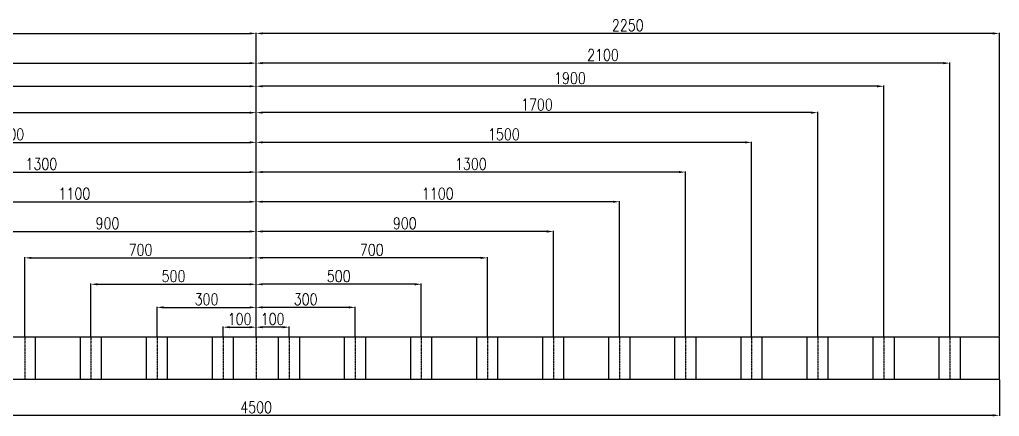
# Model space of a CAD drawing. Header units: millimetres. Extents: x 1541 to 289025, y -12015 to 47026.
# Drawn here: x 89599 to 92565, y 6829 to 8032 of the extents above; entities that cross this region are included whole.
import ezdxf

# ---------------------------------------------------------------- set-up
doc = ezdxf.new("R2010")
doc.units = ezdxf.units.MM
doc.header["$LTSCALE"] = 0.1
doc.linetypes.add('DASHDOT', pattern=[25.4, 12.7, -6.35, 0, -6.35])
for name, color, linetype in [('COTAS', 8, 'Continuous'), ('EJE PERNO', 1, 'DASHDOT'), ('PERNOS', 3, 'Continuous'), ('PLATINA', 5, 'Continuous')]:
    doc.layers.add(name, color=color, linetype=linetype)
doc.styles.add('CNI_COTAS', font='romans.shx', dxfattribs={"width": 0.8})
doc.dimstyles.new('1.2', dxfattribs={"dimscale": 0, "dimtxt": 35, "dimasz": 20, "dimexe": 2, "dimexo": 2, "dimgap": 7, "dimtad": 1, "dimdec": 0, "dimzin": 4, "dimdsep": 46, "dimtxsty": 'CNI_COTAS', "dimcen": 0, "dimclrd": 256, "dimclrt": 3, "dimadec": 0, "dimazin": 0, "dimtfac": 1, "dimtdec": 0, "dimtmove": 2, "dimatfit": 0, "dimfxl": 0.05, "dimtolj": 1, "dimtzin": 0, "dimarcsym": 1})

# ---------------------------------------------------------------- blocks, each defined once
blk = doc.blocks.new('*D3457')
at = {"layer": 'COTAS', "color": 0, "lineweight": -2, "transparency": 16777216}
for p, q in [((88064.8, 6940.2), (88064.8, 6830.7)), ((92564.8, 6940.2), (92564.8, 6830.7))]:
    blk.add_line(p, q, dxfattribs=at)
at = {"layer": 'COTAS', "lineweight": -2, "transparency": 16777216}
blk.add_line((88084.8, 6832.7), (92544.8, 6832.7), dxfattribs=at)
at = {"layer": 'COTAS', "transparency": 16777216}
for points in [[(88084.8, 6836), (88084.8, 6829.4), (88064.8, 6832.7)], [(92544.8, 6836), (92544.8, 6829.4), (92564.8, 6832.7)]]:
    blk.add_solid(points, dxfattribs=at)
at = {"layer": 'Defpoints', "color": 0, "transparency": 16777216}
for p in [(88064.8, 6942.2), (92564.8, 6942.2), (92564.8, 6832.7)]:
    blk.add_point(p, dxfattribs=at)
at = {"layer": 'COTAS', "color": 3, "transparency": 16777216, "insert": (90314.8, 6857.2), "char_height": 35, "attachment_point": 5, "style": 'CNI_COTAS'}
blk.add_mtext('\\A1;4500', dxfattribs=at)
blk = doc.blocks.new('*D3458')
at = {"layer": 'COTAS', "color": 0, "lineweight": -2, "transparency": 16777216}
for p, q in [((90314.8, 7071.2), (90314.8, 7101.7)), ((90414.8, 7071.2), (90414.8, 7101.7))]:
    blk.add_line(p, q, dxfattribs=at)
at = {"layer": 'COTAS', "lineweight": -2, "transparency": 16777216}
blk.add_line((90394.8, 7099.7), (90334.8, 7099.7), dxfattribs=at)
at = {"layer": 'COTAS', "transparency": 16777216}
for points in [[(90334.8, 7103), (90334.8, 7096.4), (90314.8, 7099.7)], [(90394.8, 7103), (90394.8, 7096.4), (90414.8, 7099.7)]]:
    blk.add_solid(points, dxfattribs=at)
at = {"layer": 'Defpoints', "color": 0, "transparency": 16777216}
for p in [(90314.8, 7099.7), (90314.8, 7069.2), (90414.8, 7069.2)]:
    blk.add_point(p, dxfattribs=at)
at = {"layer": 'COTAS', "color": 3, "transparency": 16777216, "insert": (90364.8, 7124.2), "char_height": 35, "attachment_point": 5, "style": 'CNI_COTAS'}
blk.add_mtext('\\A1;100', dxfattribs=at)
blk = doc.blocks.new('*D3459')
at = {"layer": 'COTAS', "color": 0, "lineweight": -2, "transparency": 16777216}
for p, q in [((90314.8, 7071.2), (90314.8, 7161.7)), ((90614.8, 7071.2), (90614.8, 7161.7))]:
    blk.add_line(p, q, dxfattribs=at)
at = {"layer": 'COTAS', "lineweight": -2, "transparency": 16777216}
blk.add_line((90594.8, 7159.7), (90334.8, 7159.7), dxfattribs=at)
at = {"layer": 'COTAS', "transparency": 16777216}
for points in [[(90334.8, 7163), (90334.8, 7156.4), (90314.8, 7159.7)], [(90594.8, 7163), (90594.8, 7156.4), (90614.8, 7159.7)]]:
    blk.add_solid(points, dxfattribs=at)
at = {"layer": 'Defpoints', "color": 0, "transparency": 16777216}
for p in [(90314.8, 7159.7), (90314.8, 7069.2), (90614.8, 7069.2)]:
    blk.add_point(p, dxfattribs=at)
at = {"layer": 'COTAS', "color": 3, "transparency": 16777216, "insert": (90464.8, 7184.2), "char_height": 35, "attachment_point": 5, "style": 'CNI_COTAS'}
blk.add_mtext('\\A1;300', dxfattribs=at)
blk = doc.blocks.new('*D3460')
at = {"layer": 'COTAS', "color": 0, "lineweight": -2, "transparency": 16777216}
for p, q in [((90314.8, 7071.2), (90314.8, 7231.7)), ((90814.8, 7071.2), (90814.8, 7231.7))]:
    blk.add_line(p, q, dxfattribs=at)
at = {"layer": 'COTAS', "lineweight": -2, "transparency": 16777216}
blk.add_line((90794.8, 7229.7), (90334.8, 7229.7), dxfattribs=at)
at = {"layer": 'COTAS', "transparency": 16777216}
for points in [[(90334.8, 7233), (90334.8, 7226.4), (90314.8, 7229.7)], [(90794.8, 7233), (90794.8, 7226.4), (90814.8, 7229.7)]]:
    blk.add_solid(points, dxfattribs=at)
at = {"layer": 'Defpoints', "color": 0, "transparency": 16777216}
for p in [(90314.8, 7229.7), (90314.8, 7069.2), (90814.8, 7069.2)]:
    blk.add_point(p, dxfattribs=at)
at = {"layer": 'COTAS', "color": 3, "transparency": 16777216, "insert": (90564.8, 7254.2), "char_height": 35, "attachment_point": 5, "style": 'CNI_COTAS'}
blk.add_mtext('\\A1;500', dxfattribs=at)
blk = doc.blocks.new('*D3461')
at = {"layer": 'COTAS', "color": 0, "lineweight": -2, "transparency": 16777216}
for p, q in [((90314.8, 7071.2), (90314.8, 7311.7)), ((91014.8, 7071.2), (91014.8, 7311.7))]:
    blk.add_line(p, q, dxfattribs=at)
at = {"layer": 'COTAS', "lineweight": -2, "transparency": 16777216}
blk.add_line((90994.8, 7309.7), (90334.8, 7309.7), dxfattribs=at)
at = {"layer": 'COTAS', "transparency": 16777216}
for points in [[(90334.8, 7313), (90334.8, 7306.4), (90314.8, 7309.7)], [(90994.8, 7313), (90994.8, 7306.4), (91014.8, 7309.7)]]:
    blk.add_solid(points, dxfattribs=at)
at = {"layer": 'Defpoints', "color": 0, "transparency": 16777216}
for p in [(90314.8, 7309.7), (90314.8, 7069.2), (91014.8, 7069.2)]:
    blk.add_point(p, dxfattribs=at)
at = {"layer": 'COTAS', "color": 3, "transparency": 16777216, "insert": (90664.8, 7334.2), "char_height": 35, "attachment_point": 5, "style": 'CNI_COTAS'}
blk.add_mtext('\\A1;700', dxfattribs=at)
blk = doc.blocks.new('*D3462')
at = {"layer": 'COTAS', "color": 0, "lineweight": -2, "transparency": 16777216}
for p, q in [((90314.8, 7071.2), (90314.8, 7391.7)), ((91214.8, 7071.2), (91214.8, 7391.7))]:
    blk.add_line(p, q, dxfattribs=at)
at = {"layer": 'COTAS', "lineweight": -2, "transparency": 16777216}
blk.add_line((91194.8, 7389.7), (90334.8, 7389.7), dxfattribs=at)
at = {"layer": 'COTAS', "transparency": 16777216}
for points in [[(90334.8, 7393), (90334.8, 7386.4), (90314.8, 7389.7)], [(91194.8, 7393), (91194.8, 7386.4), (91214.8, 7389.7)]]:
    blk.add_solid(points, dxfattribs=at)
at = {"layer": 'Defpoints', "color": 0, "transparency": 16777216}
for p in [(90314.8, 7389.7), (90314.8, 7069.2), (91214.8, 7069.2)]:
    blk.add_point(p, dxfattribs=at)
at = {"layer": 'COTAS', "color": 3, "transparency": 16777216, "insert": (90764.8, 7414.2), "char_height": 35, "attachment_point": 5, "style": 'CNI_COTAS'}
blk.add_mtext('\\A1;900', dxfattribs=at)
blk = doc.blocks.new('*D3463')
at = {"layer": 'COTAS', "color": 0, "lineweight": -2, "transparency": 16777216}
for p, q in [((90314.8, 7071.2), (90314.8, 7481.7)), ((91414.8, 7071.2), (91414.8, 7481.7))]:
    blk.add_line(p, q, dxfattribs=at)
at = {"layer": 'COTAS', "lineweight": -2, "transparency": 16777216}
blk.add_line((91394.8, 7479.7), (90334.8, 7479.7), dxfattribs=at)
at = {"layer": 'COTAS', "transparency": 16777216}
for points in [[(90334.8, 7483), (90334.8, 7476.4), (90314.8, 7479.7)], [(91394.8, 7483), (91394.8, 7476.4), (91414.8, 7479.7)]]:
    blk.add_solid(points, dxfattribs=at)
at = {"layer": 'Defpoints', "color": 0, "transparency": 16777216}
for p in [(90314.8, 7479.7), (90314.8, 7069.2), (91414.8, 7069.2)]:
    blk.add_point(p, dxfattribs=at)
at = {"layer": 'COTAS', "color": 3, "transparency": 16777216, "insert": (90864.8, 7504.2), "char_height": 35, "attachment_point": 5, "style": 'CNI_COTAS'}
blk.add_mtext('\\A1;1100', dxfattribs=at)
blk = doc.blocks.new('*D3464')
at = {"layer": 'COTAS', "color": 0, "lineweight": -2, "transparency": 16777216}
for p, q in [((90314.8, 7071.2), (90314.8, 7571.7)), ((91614.8, 7071.2), (91614.8, 7571.7))]:
    blk.add_line(p, q, dxfattribs=at)
at = {"layer": 'COTAS', "lineweight": -2, "transparency": 16777216}
blk.add_line((91594.8, 7569.7), (90334.8, 7569.7), dxfattribs=at)
at = {"layer": 'COTAS', "transparency": 16777216}
for points in [[(90334.8, 7573), (90334.8, 7566.4), (90314.8, 7569.7)], [(91594.8, 7573), (91594.8, 7566.4), (91614.8, 7569.7)]]:
    blk.add_solid(points, dxfattribs=at)
at = {"layer": 'Defpoints', "color": 0, "transparency": 16777216}
for p in [(90314.8, 7569.7), (90314.8, 7069.2), (91614.8, 7069.2)]:
    blk.add_point(p, dxfattribs=at)
at = {"layer": 'COTAS', "color": 3, "transparency": 16777216, "insert": (90964.8, 7594.2), "char_height": 35, "attachment_point": 5, "style": 'CNI_COTAS'}
blk.add_mtext('\\A1;1300', dxfattribs=at)
blk = doc.blocks.new('*D3465')
at = {"layer": 'COTAS', "color": 0, "lineweight": -2, "transparency": 16777216}
for p, q in [((90314.8, 7071.2), (90314.8, 7661.7)), ((91814.8, 7071.2), (91814.8, 7661.7))]:
    blk.add_line(p, q, dxfattribs=at)
at = {"layer": 'COTAS', "lineweight": -2, "transparency": 16777216}
blk.add_line((91794.8, 7659.7), (90334.8, 7659.7), dxfattribs=at)
at = {"layer": 'COTAS', "transparency": 16777216}
for points in [[(90334.8, 7663), (90334.8, 7656.4), (90314.8, 7659.7)], [(91794.8, 7663), (91794.8, 7656.4), (91814.8, 7659.7)]]:
    blk.add_solid(points, dxfattribs=at)
at = {"layer": 'Defpoints', "color": 0, "transparency": 16777216}
for p in [(90314.8, 7659.7), (90314.8, 7069.2), (91814.8, 7069.2)]:
    blk.add_point(p, dxfattribs=at)
at = {"layer": 'COTAS', "color": 3, "transparency": 16777216, "insert": (91064.8, 7684.2), "char_height": 35, "attachment_point": 5, "style": 'CNI_COTAS'}
blk.add_mtext('\\A1;1500', dxfattribs=at)
blk = doc.blocks.new('*D3466')
at = {"layer": 'COTAS', "color": 0, "lineweight": -2, "transparency": 16777216}
for p, q in [((90314.8, 7071.2), (90314.8, 7751.7)), ((92014.8, 7071.2), (92014.8, 7751.7))]:
    blk.add_line(p, q, dxfattribs=at)
at = {"layer": 'COTAS', "lineweight": -2, "transparency": 16777216}
blk.add_line((91994.8, 7749.7), (90334.8, 7749.7), dxfattribs=at)
at = {"layer": 'COTAS', "transparency": 16777216}
for points in [[(90334.8, 7753), (90334.8, 7746.4), (90314.8, 7749.7)], [(91994.8, 7753), (91994.8, 7746.4), (92014.8, 7749.7)]]:
    blk.add_solid(points, dxfattribs=at)
at = {"layer": 'Defpoints', "color": 0, "transparency": 16777216}
for p in [(90314.8, 7749.7), (90314.8, 7069.2), (92014.8, 7069.2)]:
    blk.add_point(p, dxfattribs=at)
at = {"layer": 'COTAS', "color": 3, "transparency": 16777216, "insert": (91164.8, 7774.2), "char_height": 35, "attachment_point": 5, "style": 'CNI_COTAS'}
blk.add_mtext('\\A1;1700', dxfattribs=at)
blk = doc.blocks.new('*D3467')
at = {"layer": 'COTAS', "color": 0, "lineweight": -2, "transparency": 16777216}
for p, q in [((90314.8, 7071.2), (90314.8, 7831.7)), ((92214.8, 7071.2), (92214.8, 7831.7))]:
    blk.add_line(p, q, dxfattribs=at)
at = {"layer": 'COTAS', "lineweight": -2, "transparency": 16777216}
blk.add_line((92194.8, 7829.7), (90334.8, 7829.7), dxfattribs=at)
at = {"layer": 'COTAS', "transparency": 16777216}
for points in [[(90334.8, 7833), (90334.8, 7826.4), (90314.8, 7829.7)], [(92194.8, 7833), (92194.8, 7826.4), (92214.8, 7829.7)]]:
    blk.add_solid(points, dxfattribs=at)
at = {"layer": 'Defpoints', "color": 0, "transparency": 16777216}
for p in [(90314.8, 7829.7), (90314.8, 7069.2), (92214.8, 7069.2)]:
    blk.add_point(p, dxfattribs=at)
at = {"layer": 'COTAS', "color": 3, "transparency": 16777216, "insert": (91264.8, 7854.2), "char_height": 35, "attachment_point": 5, "style": 'CNI_COTAS'}
blk.add_mtext('\\A1;1900', dxfattribs=at)
blk = doc.blocks.new('*D3468')
at = {"layer": 'COTAS', "color": 0, "lineweight": -2, "transparency": 16777216}
for p, q in [((90314.8, 7071.2), (90314.8, 7901.7)), ((92414.8, 7071.2), (92414.8, 7901.7))]:
    blk.add_line(p, q, dxfattribs=at)
at = {"layer": 'COTAS', "lineweight": -2, "transparency": 16777216}
blk.add_line((92394.8, 7899.7), (90334.8, 7899.7), dxfattribs=at)
at = {"layer": 'COTAS', "transparency": 16777216}
for points in [[(90334.8, 7903), (90334.8, 7896.4), (90314.8, 7899.7)], [(92394.8, 7903), (92394.8, 7896.4), (92414.8, 7899.7)]]:
    blk.add_solid(points, dxfattribs=at)
at = {"layer": 'Defpoints', "color": 0, "transparency": 16777216}
for p in [(90314.8, 7899.7), (90314.8, 7069.2), (92414.8, 7069.2)]:
    blk.add_point(p, dxfattribs=at)
at = {"layer": 'COTAS', "color": 3, "transparency": 16777216, "insert": (91364.8, 7924.2), "char_height": 35, "attachment_point": 5, "style": 'CNI_COTAS'}
blk.add_mtext('\\A1;2100', dxfattribs=at)
blk = doc.blocks.new('*D3469')
at = {"layer": 'COTAS', "color": 0, "lineweight": -2, "transparency": 16777216}
for p, q in [((90314.8, 7071.2), (90314.8, 7991.7)), ((92564.8, 7071.2), (92564.8, 7991.7))]:
    blk.add_line(p, q, dxfattribs=at)
at = {"layer": 'COTAS', "lineweight": -2, "transparency": 16777216}
blk.add_line((92544.8, 7989.7), (90334.8, 7989.7), dxfattribs=at)
at = {"layer": 'COTAS', "transparency": 16777216}
for points in [[(90334.8, 7993), (90334.8, 7986.4), (90314.8, 7989.7)], [(92544.8, 7993), (92544.8, 7986.4), (92564.8, 7989.7)]]:
    blk.add_solid(points, dxfattribs=at)
at = {"layer": 'Defpoints', "color": 0, "transparency": 16777216}
for p in [(90314.8, 7989.7), (90314.8, 7069.2), (92564.8, 7069.2)]:
    blk.add_point(p, dxfattribs=at)
at = {"layer": 'COTAS', "color": 3, "transparency": 16777216, "insert": (91439.8, 8014.2), "char_height": 35, "attachment_point": 5, "style": 'CNI_COTAS'}
blk.add_mtext('\\A1;2250', dxfattribs=at)
blk = doc.blocks.new('*D3001')
at = {"layer": 'COTAS', "color": 0, "lineweight": -2, "transparency": 16777216}
for p, q in [((90214.8, 7071.2), (90214.8, 7101.7)), ((90314.8, 7071.2), (90314.8, 7101.7))]:
    blk.add_line(p, q, dxfattribs=at)
at = {"layer": 'COTAS', "lineweight": -2, "transparency": 16777216}
blk.add_line((90234.8, 7099.7), (90294.8, 7099.7), dxfattribs=at)
at = {"layer": 'COTAS', "transparency": 16777216}
for points in [[(90234.8, 7103), (90234.8, 7096.4), (90214.8, 7099.7)], [(90294.8, 7103), (90294.8, 7096.4), (90314.8, 7099.7)]]:
    blk.add_solid(points, dxfattribs=at)
at = {"layer": 'Defpoints', "color": 0, "transparency": 16777216}
for p in [(90314.8, 7099.7), (90214.8, 7069.2), (90314.8, 7069.2)]:
    blk.add_point(p, dxfattribs=at)
at = {"layer": 'COTAS', "color": 3, "transparency": 16777216, "insert": (90264.8, 7124.2), "char_height": 35, "attachment_point": 5, "style": 'CNI_COTAS'}
blk.add_mtext('\\A1;100', dxfattribs=at)
blk = doc.blocks.new('*D3002')
at = {"layer": 'COTAS', "color": 0, "lineweight": -2, "transparency": 16777216}
for p, q in [((90014.8, 7071.2), (90014.8, 7161.7)), ((90314.8, 7071.2), (90314.8, 7161.7))]:
    blk.add_line(p, q, dxfattribs=at)
at = {"layer": 'COTAS', "lineweight": -2, "transparency": 16777216}
blk.add_line((90034.8, 7159.7), (90294.8, 7159.7), dxfattribs=at)
at = {"layer": 'COTAS', "transparency": 16777216}
for points in [[(90034.8, 7163), (90034.8, 7156.4), (90014.8, 7159.7)], [(90294.8, 7163), (90294.8, 7156.4), (90314.8, 7159.7)]]:
    blk.add_solid(points, dxfattribs=at)
at = {"layer": 'Defpoints', "color": 0, "transparency": 16777216}
for p in [(90314.8, 7159.7), (90014.8, 7069.2), (90314.8, 7069.2)]:
    blk.add_point(p, dxfattribs=at)
at = {"layer": 'COTAS', "color": 3, "transparency": 16777216, "insert": (90164.8, 7184.2), "char_height": 35, "attachment_point": 5, "style": 'CNI_COTAS'}
blk.add_mtext('\\A1;300', dxfattribs=at)
blk = doc.blocks.new('*D3003')
at = {"layer": 'COTAS', "color": 0, "lineweight": -2, "transparency": 16777216}
for p, q in [((89814.8, 7071.2), (89814.8, 7231.7)), ((90314.8, 7071.2), (90314.8, 7231.7))]:
    blk.add_line(p, q, dxfattribs=at)
at = {"layer": 'COTAS', "lineweight": -2, "transparency": 16777216}
blk.add_line((89834.8, 7229.7), (90294.8, 7229.7), dxfattribs=at)
at = {"layer": 'COTAS', "transparency": 16777216}
for points in [[(89834.8, 7233), (89834.8, 7226.4), (89814.8, 7229.7)], [(90294.8, 7233), (90294.8, 7226.4), (90314.8, 7229.7)]]:
    blk.add_solid(points, dxfattribs=at)
at = {"layer": 'Defpoints', "color": 0, "transparency": 16777216}
for p in [(90314.8, 7229.7), (89814.8, 7069.2), (90314.8, 7069.2)]:
    blk.add_point(p, dxfattribs=at)
at = {"layer": 'COTAS', "color": 3, "transparency": 16777216, "insert": (90064.8, 7254.2), "char_height": 35, "attachment_point": 5, "style": 'CNI_COTAS'}
blk.add_mtext('\\A1;500', dxfattribs=at)
blk = doc.blocks.new('*D3004')
at = {"layer": 'COTAS', "color": 0, "lineweight": -2, "transparency": 16777216}
for p, q in [((89614.8, 7071.2), (89614.8, 7311.7)), ((90314.8, 7071.2), (90314.8, 7311.7))]:
    blk.add_line(p, q, dxfattribs=at)
at = {"layer": 'COTAS', "lineweight": -2, "transparency": 16777216}
blk.add_line((89634.8, 7309.7), (90294.8, 7309.7), dxfattribs=at)
at = {"layer": 'COTAS', "transparency": 16777216}
for points in [[(89634.8, 7313), (89634.8, 7306.4), (89614.8, 7309.7)], [(90294.8, 7313), (90294.8, 7306.4), (90314.8, 7309.7)]]:
    blk.add_solid(points, dxfattribs=at)
at = {"layer": 'Defpoints', "color": 0, "transparency": 16777216}
for p in [(90314.8, 7309.7), (89614.8, 7069.2), (90314.8, 7069.2)]:
    blk.add_point(p, dxfattribs=at)
at = {"layer": 'COTAS', "color": 3, "transparency": 16777216, "insert": (89964.8, 7334.2), "char_height": 35, "attachment_point": 5, "style": 'CNI_COTAS'}
blk.add_mtext('\\A1;700', dxfattribs=at)
blk = doc.blocks.new('*D3005')
at = {"layer": 'COTAS', "color": 0, "lineweight": -2, "transparency": 16777216}
for p, q in [((89414.8, 7071.2), (89414.8, 7391.7)), ((90314.8, 7071.2), (90314.8, 7391.7))]:
    blk.add_line(p, q, dxfattribs=at)
at = {"layer": 'COTAS', "lineweight": -2, "transparency": 16777216}
blk.add_line((89434.8, 7389.7), (90294.8, 7389.7), dxfattribs=at)
at = {"layer": 'COTAS', "transparency": 16777216}
for points in [[(89434.8, 7393), (89434.8, 7386.4), (89414.8, 7389.7)], [(90294.8, 7393), (90294.8, 7386.4), (90314.8, 7389.7)]]:
    blk.add_solid(points, dxfattribs=at)
at = {"layer": 'Defpoints', "color": 0, "transparency": 16777216}
for p in [(90314.8, 7389.7), (89414.8, 7069.2), (90314.8, 7069.2)]:
    blk.add_point(p, dxfattribs=at)
at = {"layer": 'COTAS', "color": 3, "transparency": 16777216, "insert": (89864.8, 7414.2), "char_height": 35, "attachment_point": 5, "style": 'CNI_COTAS'}
blk.add_mtext('\\A1;900', dxfattribs=at)
blk = doc.blocks.new('*D3006')
at = {"layer": 'COTAS', "color": 0, "lineweight": -2, "transparency": 16777216}
for p, q in [((89214.8, 7071.2), (89214.8, 7481.7)), ((90314.8, 7071.2), (90314.8, 7481.7))]:
    blk.add_line(p, q, dxfattribs=at)
at = {"layer": 'COTAS', "lineweight": -2, "transparency": 16777216}
blk.add_line((89234.8, 7479.7), (90294.8, 7479.7), dxfattribs=at)
at = {"layer": 'COTAS', "transparency": 16777216}
for points in [[(89234.8, 7483), (89234.8, 7476.4), (89214.8, 7479.7)], [(90294.8, 7483), (90294.8, 7476.4), (90314.8, 7479.7)]]:
    blk.add_solid(points, dxfattribs=at)
at = {"layer": 'Defpoints', "color": 0, "transparency": 16777216}
for p in [(90314.8, 7479.7), (89214.8, 7069.2), (90314.8, 7069.2)]:
    blk.add_point(p, dxfattribs=at)
at = {"layer": 'COTAS', "color": 3, "transparency": 16777216, "insert": (89764.8, 7504.2), "char_height": 35, "attachment_point": 5, "style": 'CNI_COTAS'}
blk.add_mtext('\\A1;1100', dxfattribs=at)
blk = doc.blocks.new('*D3007')
at = {"layer": 'COTAS', "color": 0, "lineweight": -2, "transparency": 16777216}
for p, q in [((89014.8, 7071.2), (89014.8, 7571.7)), ((90314.8, 7071.2), (90314.8, 7571.7))]:
    blk.add_line(p, q, dxfattribs=at)
at = {"layer": 'COTAS', "lineweight": -2, "transparency": 16777216}
blk.add_line((89034.8, 7569.7), (90294.8, 7569.7), dxfattribs=at)
at = {"layer": 'COTAS', "transparency": 16777216}
for points in [[(89034.8, 7573), (89034.8, 7566.4), (89014.8, 7569.7)], [(90294.8, 7573), (90294.8, 7566.4), (90314.8, 7569.7)]]:
    blk.add_solid(points, dxfattribs=at)
at = {"layer": 'Defpoints', "color": 0, "transparency": 16777216}
for p in [(90314.8, 7569.7), (89014.8, 7069.2), (90314.8, 7069.2)]:
    blk.add_point(p, dxfattribs=at)
at = {"layer": 'COTAS', "color": 3, "transparency": 16777216, "insert": (89664.8, 7594.2), "char_height": 35, "attachment_point": 5, "style": 'CNI_COTAS'}
blk.add_mtext('\\A1;1300', dxfattribs=at)
blk = doc.blocks.new('*D3008')
at = {"layer": 'COTAS', "color": 0, "lineweight": -2, "transparency": 16777216}
for p, q in [((88814.8, 7071.2), (88814.8, 7661.7)), ((90314.8, 7071.2), (90314.8, 7661.7))]:
    blk.add_line(p, q, dxfattribs=at)
at = {"layer": 'COTAS', "lineweight": -2, "transparency": 16777216}
blk.add_line((88834.8, 7659.7), (90294.8, 7659.7), dxfattribs=at)
at = {"layer": 'COTAS', "transparency": 16777216}
for points in [[(88834.8, 7663), (88834.8, 7656.4), (88814.8, 7659.7)], [(90294.8, 7663), (90294.8, 7656.4), (90314.8, 7659.7)]]:
    blk.add_solid(points, dxfattribs=at)
at = {"layer": 'Defpoints', "color": 0, "transparency": 16777216}
for p in [(90314.8, 7659.7), (88814.8, 7069.2), (90314.8, 7069.2)]:
    blk.add_point(p, dxfattribs=at)
at = {"layer": 'COTAS', "color": 3, "transparency": 16777216, "insert": (89564.8, 7684.2), "char_height": 35, "attachment_point": 5, "style": 'CNI_COTAS'}
blk.add_mtext('\\A1;1500', dxfattribs=at)
blk = doc.blocks.new('*D3009')
at = {"layer": 'COTAS', "color": 0, "lineweight": -2, "transparency": 16777216}
for p, q in [((88614.8, 7071.2), (88614.8, 7751.7)), ((90314.8, 7071.2), (90314.8, 7751.7))]:
    blk.add_line(p, q, dxfattribs=at)
at = {"layer": 'COTAS', "lineweight": -2, "transparency": 16777216}
blk.add_line((88634.8, 7749.7), (90294.8, 7749.7), dxfattribs=at)
at = {"layer": 'COTAS', "transparency": 16777216}
for points in [[(88634.8, 7753), (88634.8, 7746.4), (88614.8, 7749.7)], [(90294.8, 7753), (90294.8, 7746.4), (90314.8, 7749.7)]]:
    blk.add_solid(points, dxfattribs=at)
at = {"layer": 'Defpoints', "color": 0, "transparency": 16777216}
for p in [(90314.8, 7749.7), (88614.8, 7069.2), (90314.8, 7069.2)]:
    blk.add_point(p, dxfattribs=at)
at = {"layer": 'COTAS', "color": 3, "transparency": 16777216, "insert": (89464.8, 7774.2), "char_height": 35, "attachment_point": 5, "style": 'CNI_COTAS'}
blk.add_mtext('\\A1;1700', dxfattribs=at)
blk = doc.blocks.new('*D3010')
at = {"layer": 'COTAS', "color": 0, "lineweight": -2, "transparency": 16777216}
for p, q in [((88414.8, 7071.2), (88414.8, 7831.7)), ((90314.8, 7071.2), (90314.8, 7831.7))]:
    blk.add_line(p, q, dxfattribs=at)
at = {"layer": 'COTAS', "lineweight": -2, "transparency": 16777216}
blk.add_line((88434.8, 7829.7), (90294.8, 7829.7), dxfattribs=at)
at = {"layer": 'COTAS', "transparency": 16777216}
for points in [[(88434.8, 7833), (88434.8, 7826.4), (88414.8, 7829.7)], [(90294.8, 7833), (90294.8, 7826.4), (90314.8, 7829.7)]]:
    blk.add_solid(points, dxfattribs=at)
at = {"layer": 'Defpoints', "color": 0, "transparency": 16777216}
for p in [(90314.8, 7829.7), (88414.8, 7069.2), (90314.8, 7069.2)]:
    blk.add_point(p, dxfattribs=at)
at = {"layer": 'COTAS', "color": 3, "transparency": 16777216, "insert": (89364.8, 7854.2), "char_height": 35, "attachment_point": 5, "style": 'CNI_COTAS'}
blk.add_mtext('\\A1;1900', dxfattribs=at)
blk = doc.blocks.new('*D3011')
at = {"layer": 'COTAS', "color": 0, "lineweight": -2, "transparency": 16777216}
for p, q in [((88214.8, 7071.2), (88214.8, 7901.7)), ((90314.8, 7071.2), (90314.8, 7901.7))]:
    blk.add_line(p, q, dxfattribs=at)
at = {"layer": 'COTAS', "lineweight": -2, "transparency": 16777216}
blk.add_line((88234.8, 7899.7), (90294.8, 7899.7), dxfattribs=at)
at = {"layer": 'COTAS', "transparency": 16777216}
for points in [[(88234.8, 7903), (88234.8, 7896.4), (88214.8, 7899.7)], [(90294.8, 7903), (90294.8, 7896.4), (90314.8, 7899.7)]]:
    blk.add_solid(points, dxfattribs=at)
at = {"layer": 'Defpoints', "color": 0, "transparency": 16777216}
for p in [(90314.8, 7899.7), (88214.8, 7069.2), (90314.8, 7069.2)]:
    blk.add_point(p, dxfattribs=at)
at = {"layer": 'COTAS', "color": 3, "transparency": 16777216, "insert": (89264.8, 7924.2), "char_height": 35, "attachment_point": 5, "style": 'CNI_COTAS'}
blk.add_mtext('\\A1;2100', dxfattribs=at)
blk = doc.blocks.new('*D3012')
at = {"layer": 'COTAS', "color": 0, "lineweight": -2, "transparency": 16777216}
for p, q in [((88064.8, 7071.2), (88064.8, 7991.7)), ((90314.8, 7071.2), (90314.8, 7991.7))]:
    blk.add_line(p, q, dxfattribs=at)
at = {"layer": 'COTAS', "lineweight": -2, "transparency": 16777216}
blk.add_line((88084.8, 7989.7), (90294.8, 7989.7), dxfattribs=at)
at = {"layer": 'COTAS', "transparency": 16777216}
for points in [[(88084.8, 7993), (88084.8, 7986.4), (88064.8, 7989.7)], [(90294.8, 7993), (90294.8, 7986.4), (90314.8, 7989.7)]]:
    blk.add_solid(points, dxfattribs=at)
at = {"layer": 'Defpoints', "color": 0, "transparency": 16777216}
for p in [(90314.8, 7989.7), (88064.8, 7069.2), (90314.8, 7069.2)]:
    blk.add_point(p, dxfattribs=at)
at = {"layer": 'COTAS', "color": 3, "transparency": 16777216, "insert": (89189.8, 8014.2), "char_height": 35, "attachment_point": 5, "style": 'CNI_COTAS'}
blk.add_mtext('\\A1;2250', dxfattribs=at)
blk = doc.blocks.new('A$C226da29c')
at = {"layer": 'EJE PERNO'}
for p, q in [((89614.8, 7069.2), (89614.8, 6942.2)), ((89814.8, 7069.2), (89814.8, 6942.2)), ((90014.8, 7069.2), (90014.8, 6942.2)), ((90214.8, 7069.2), (90214.8, 6942.2)), ((90414.8, 7069.2), (90414.8, 6942.2)), ((90614.8, 7069.2), (90614.8, 6942.2)), ((90814.8, 7069.2), (90814.8, 6942.2)), ((91014.8, 7069.2), (91014.8, 6942.2)), ((91214.8, 7069.2), (91214.8, 6942.2)), ((91414.8, 7069.2), (91414.8, 6942.2)), ((91614.8, 7069.2), (91614.8, 6942.2)), ((91814.8, 7069.2), (91814.8, 6942.2)), ((92014.8, 7069.2), (92014.8, 6942.2)), ((92214.8, 7069.2), (92214.8, 6942.2)), ((92414.8, 7069.2), (92414.8, 6942.2))]:
    blk.add_line(p, q, dxfattribs=at)
at = {"layer": 'EJE PERNO', "color": 4}
blk.add_line((90314.8, 7069.2), (90314.8, 6942.2), dxfattribs=at)
at = {"layer": 'PERNOS', "ltscale": 3}
for p, q in [((89646.8, 6942.2), (89646.8, 7069.2)), ((89782.8, 6942.2), (89782.8, 7069.2)), ((89846.8, 6942.2), (89846.8, 7069.2)), ((89982.8, 6942.2), (89982.8, 7069.2)), ((90046.8, 6942.2), (90046.8, 7069.2)), ((90182.8, 6942.2), (90182.8, 7069.2)), ((90246.8, 6942.2), (90246.8, 7069.2)), ((90382.8, 6942.2), (90382.8, 7069.2)), ((90446.8, 6942.2), (90446.8, 7069.2)), ((90582.8, 6942.2), (90582.8, 7069.2)), ((90646.8, 6942.2), (90646.8, 7069.2)), ((90782.8, 6942.2), (90782.8, 7069.2)), ((90846.8, 6942.2), (90846.8, 7069.2)), ((90982.8, 6942.2), (90982.8, 7069.2)), ((91046.8, 6942.2), (91046.8, 7069.2)), ((91182.8, 6942.2), (91182.8, 7069.2)), ((91246.8, 6942.2), (91246.8, 7069.2)), ((91382.8, 6942.2), (91382.8, 7069.2)), ((91446.8, 6942.2), (91446.8, 7069.2)), ((91582.8, 6942.2), (91582.8, 7069.2)), ((91646.8, 6942.2), (91646.8, 7069.2)), ((91782.8, 6942.2), (91782.8, 7069.2)), ((91846.8, 6942.2), (91846.8, 7069.2)), ((91982.8, 6942.2), (91982.8, 7069.2)), ((92046.8, 6942.2), (92046.8, 7069.2)), ((92182.8, 6942.2), (92182.8, 7069.2)), ((92246.8, 6942.2), (92246.8, 7069.2)), ((92382.8, 6942.2), (92382.8, 7069.2)), ((92446.8, 6942.2), (92446.8, 7069.2))]:
    blk.add_line(p, q, dxfattribs=at)
at = {"layer": 'PLATINA', "linetype": 'Continuous'}
blk.add_lwpolyline([(88064.8, 6942.2), (92564.8, 6942.2), (92564.8, 7069.2), (88064.8, 7069.2)], close=True, dxfattribs=at)
at = {"layer": 'COTAS'}
for base, p1, picture, middle in [((90314.8, 7989.7), (88064.8, 7069.2), '*D3012', (89189.8, 8014.2)), ((90314.8, 7899.7), (88214.8, 7069.2), '*D3011', (89264.8, 7924.2)), ((90314.8, 7829.7), (88414.8, 7069.2), '*D3010', (89364.8, 7854.2)), ((90314.8, 7749.7), (88614.8, 7069.2), '*D3009', (89464.8, 7774.2)), ((90314.8, 7659.7), (88814.8, 7069.2), '*D3008', (89564.8, 7684.2)), ((90314.8, 7569.7), (89014.8, 7069.2), '*D3007', (89664.8, 7594.2)), ((90314.8, 7479.7), (89214.8, 7069.2), '*D3006', (89764.8, 7504.2)), ((90314.8, 7389.7), (89414.8, 7069.2), '*D3005', (89864.8, 7414.2)), ((90314.8, 7309.7), (89614.8, 7069.2), '*D3004', (89964.8, 7334.2)), ((90314.8, 7229.7), (89814.8, 7069.2), '*D3003', (90064.8, 7254.2)), ((90314.8, 7159.7), (90014.8, 7069.2), '*D3002', (90164.8, 7184.2)), ((90314.8, 7099.7), (90214.8, 7069.2), '*D3001', (90264.8, 7124.2))]:
    dim = blk.add_linear_dim(base=base, p1=p1, p2=(90314.8, 7069.2), angle=180, dimstyle='1.2', override={"dimscale": 1}, dxfattribs=at)
    dim.commit()
    dim.dimension.update_dxf_attribs({"geometry": picture, "text_midpoint": middle})
for base, p1, p2, picture, middle in [((90314.8, 7989.7), (92564.8, 7069.2), (90314.8, 7069.2), '*D3469', (91439.8, 8014.2)), ((90314.8, 7899.7), (92414.8, 7069.2), (90314.8, 7069.2), '*D3468', (91364.8, 7924.2)), ((90314.8, 7829.7), (92214.8, 7069.2), (90314.8, 7069.2), '*D3467', (91264.8, 7854.2)), ((90314.8, 7749.7), (92014.8, 7069.2), (90314.8, 7069.2), '*D3466', (91164.8, 7774.2)), ((90314.8, 7659.7), (91814.8, 7069.2), (90314.8, 7069.2), '*D3465', (91064.8, 7684.2)), ((90314.8, 7569.7), (91614.8, 7069.2), (90314.8, 7069.2), '*D3464', (90964.8, 7594.2)), ((90314.8, 7479.7), (91414.8, 7069.2), (90314.8, 7069.2), '*D3463', (90864.8, 7504.2)), ((90314.8, 7389.7), (91214.8, 7069.2), (90314.8, 7069.2), '*D3462', (90764.8, 7414.2)), ((90314.8, 7309.7), (91014.8, 7069.2), (90314.8, 7069.2), '*D3461', (90664.8, 7334.2)), ((90314.8, 7229.7), (90814.8, 7069.2), (90314.8, 7069.2), '*D3460', (90564.8, 7254.2)), ((90314.8, 7159.7), (90614.8, 7069.2), (90314.8, 7069.2), '*D3459', (90464.8, 7184.2)), ((90314.8, 7099.7), (90414.8, 7069.2), (90314.8, 7069.2), '*D3458', (90364.8, 7124.2)), ((92564.8, 6832.7), (88064.8, 6942.2), (92564.8, 6942.2), '*D3457', (90314.8, 6857.2))]:
    dim = blk.add_linear_dim(base=base, p1=p1, p2=p2, dimstyle='1.2', override={"dimscale": 1}, dxfattribs=at)
    dim.commit()
    dim.dimension.update_dxf_attribs({"geometry": picture, "text_midpoint": middle})

msp = doc.modelspace()

# ---------------------------------------------------------------- block references
at = {"layer": 'COTAS'}
msp.add_blockref('A$C226da29c', (0, 0), dxfattribs=at)

doc.saveas('drawing.dxf')
